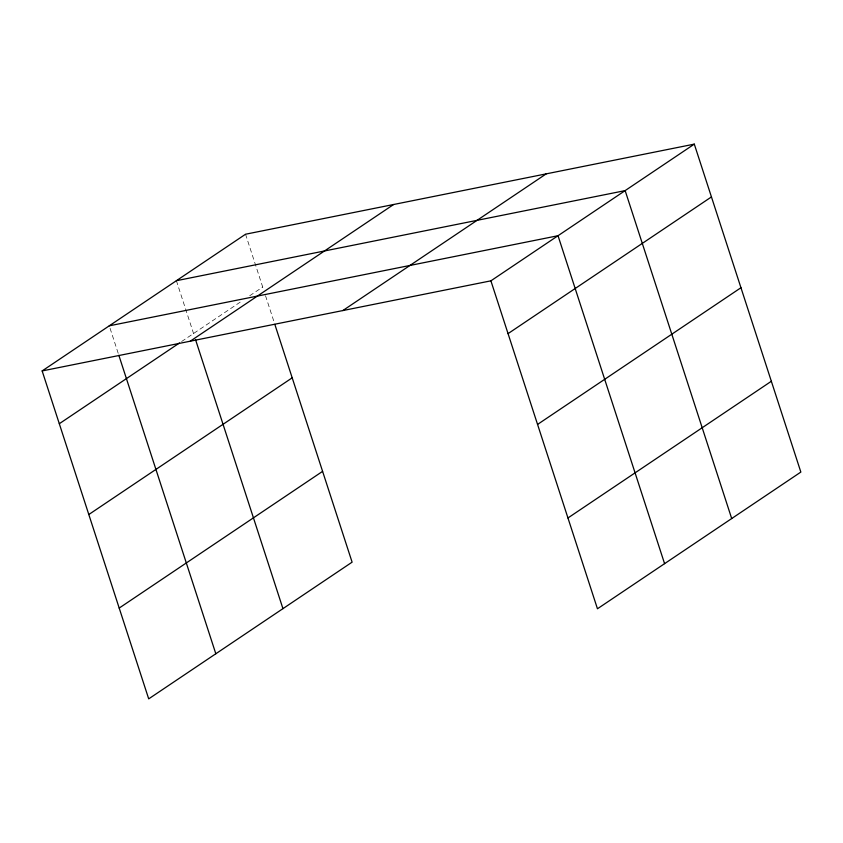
<?xml version="1.0" encoding="UTF-8"?>
<svg xmlns="http://www.w3.org/2000/svg" width="843" height="843" viewBox="0 0 843 843"><rect width="100%" height="100%" fill="white"/><g stroke="black" fill="none" stroke-linecap="round" stroke-linejoin="round"><path stroke-width="0.63" stroke-dasharray="4.21 3.16" d="M181.635 341.51L241.087 301.552M249.728 295.745L262.7 287.031M245.545 234.228L263.511 289.518M265.524 295.735L274.017 321.857M176.387 280.708L194.354 335.988M110.064 328.275L118.442 354.06"/><path stroke-width="1.26" d="M274.818 324.344L352.1 562.165L148.705 698.868L42.15 370.931L245.545 234.228L694.295 144.132L800.85 472.069L597.455 608.772L490.9 280.835L694.295 144.132M59.305 423.723L179.475 342.964M190.244 341.204L393.628 204.501M342.816 310.572L546.211 173.869M88.81 514.525L292.194 377.822M508.055 333.628L711.45 196.925M119.2 608.066L322.595 471.363M537.56 424.429L740.955 287.726M567.95 517.971L771.345 381.268M176.387 280.708L625.148 190.613L731.692 518.54M109.274 325.82L558.024 235.724L664.579 563.661M42.15 370.931L490.9 280.835M195.565 339.729L282.942 608.646M118.842 355.293L215.819 653.757"/></g></svg>
